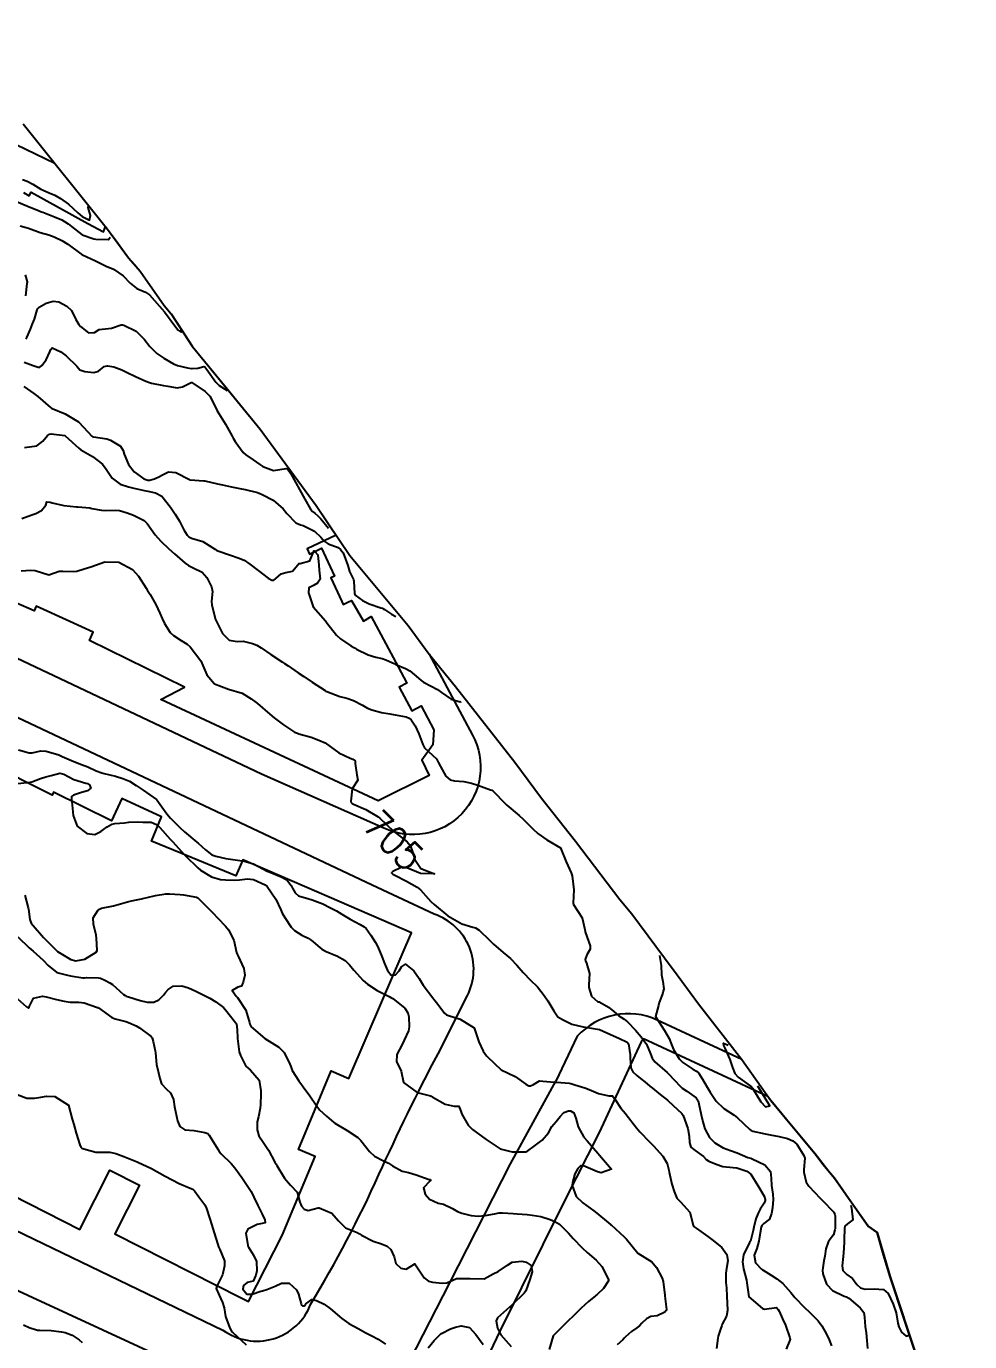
# Model space of a CAD drawing. Header units: metres. Extents: x 286371 to 293043, y 7462578 to 7466404.
# Drawn here: x 290072.8 to 290208.2, y 7464411.5 to 7464600.2 of the extents above; entities that cross this region are included whole.
import ezdxf
from ezdxf.enums import TextEntityAlignment as Align

# ---------------------------------------------------------------- set-up
doc = ezdxf.new("R2010")
doc.units = ezdxf.units.M
doc.header["$MEASUREMENT"] = 0
for name, color, linetype in [('Area', 45, 'Continuous'), ('Cotas', 45, 'Continuous'), ('Curvas de Nivel 1m', 11, 'Continuous'), ('Curvas de Nivel 5m', 15, 'Continuous'), ('Edificações', 30, 'Continuous'), ('Vias primárias', 230, 'Continuous')]:
    doc.layers.add(name, color=color, linetype=linetype)
doc.styles.add('Style-STANDARD', font='STANDARD.shx')

msp = doc.modelspace()

# ---------------------------------------------------------------- linework, layer by layer
at = {"layer": 'Area'}
msp.add_polyline3d([(290072.35, 7464586.23, 696.38), (290084.48, 7464571.12, 704.08), (290087.48, 7464566.99, 703.18), (290089.15, 7464565.1, 703.34), (290092.61, 7464560.16, 703.61), (290093.62, 7464558.94, 704.63), (290096.6, 7464554.34, 705.15), (290106.39, 7464542.43, 706.24), (290114.39, 7464531.45, 701.98), (290119.25, 7464524.31, 703.02), (290127.59, 7464514.27, 702.69), (290130.64, 7464510.15, 703.08), (290134.38, 7464505.5, 703.31), (290142.92, 7464494.67, 703.97), (290146.73, 7464489.47, 704.1), (290151.64, 7464483.3, 704.22), (290157.97, 7464474.94, 703.94), (290159.72, 7464472.92, 703.9), (290165.51, 7464465.12, 703.3), (290165.67, 7464464.87, 703.39), (290169.25, 7464459.97, 702.75), (290175.46, 7464451.99, 710.34), (290179.62, 7464446.11, 709.81), (290185.97, 7464438.52, 706.53), (290187.12, 7464437.01, 706.94), (290188.76, 7464434.96, 707.63), (290193.62, 7464428.09, 705.15), (290194.88, 7464427.18, 705.42), (290196.78, 7464420.81, 701.86), (290200.7, 7464409.01, 705.8)], dxfattribs=at)
at = {"layer": 'Curvas de Nivel 1m', "flags": 128}
for points, elevation in [([(290072.29, 7464578.21), (290072.92, 7464577.99), (290073.75, 7464577.55), (290074.9, 7464576.85), (290076.1, 7464576.31), (290076.89, 7464576), (290077.72, 7464575.49), (290078.87, 7464574.67), (290080.23, 7464573.45), (290080.85, 7464572.91), (290081.88, 7464572.39), (290082.04, 7464573.05), (290081.7, 7464574.19), (290081.67, 7464574.35)], 697), ([(290071.42, 7464575.05), (290072.87, 7464574.45), (290074.66, 7464573.73), (290074.86, 7464573.66), (290075.19, 7464573.53), (290076.84, 7464572.89), (290077.9, 7464572.43), (290078.83, 7464571.88), (290079.29, 7464571.47), (290080.81, 7464570.27), (290082.5, 7464569.71), (290082.8, 7464569.68), (290084.57, 7464569.62), (290084.63, 7464569.64), (290084.85, 7464569.97)], 698), ([(290071.94, 7464571.58), (290072.82, 7464571.35), (290073.13, 7464571.25), (290074.81, 7464570.64), (290076.04, 7464570.28), (290076.8, 7464570.02), (290077.91, 7464569.49), (290078.79, 7464568.94), (290080.65, 7464567.56), (290080.76, 7464567.49), (290080.86, 7464567.44), (290082.75, 7464566.55), (290084.37, 7464565.76), (290084.74, 7464565.61), (290085.35, 7464565.38), (290086.72, 7464564.42), (290087.71, 7464563.34), (290088.68, 7464562.58), (290089.93, 7464562.05), (290090.47, 7464561.7), (290092.63, 7464559.26), (290094.13, 7464557.24), (290094.59, 7464556.63), (290095.03, 7464556.35), (290094.99, 7464556.64), (290095.1, 7464556.54)], 699), ([(290072.75, 7464561.56), (290072.95, 7464563.31), (290072.98, 7464563.56), (290072.72, 7464564.57)], 699), ([(290072.52, 7464552.05), (290073.82, 7464551.54), (290074.51, 7464551.3), (290074.75, 7464551.29), (290075.03, 7464551.53), (290075.66, 7464552.38), (290076.18, 7464553.51), (290076.28, 7464553.78), (290076.55, 7464554.06), (290077.75, 7464553.49), (290078.54, 7464552.93), (290080.09, 7464551.45), (290080.51, 7464550.91), (290081.23, 7464550.7), (290082.5, 7464550.55), (290083.16, 7464550.75), (290084.01, 7464551.39), (290084.4, 7464551.5), (290084.52, 7464551.52), (290085.38, 7464551.37), (290086.51, 7464550.93), (290087.3, 7464550.55), (290088.49, 7464549.99), (290089.99, 7464549.3), (290090.48, 7464549.1), (290090.76, 7464549.01), (290092.48, 7464548.68), (290093.14, 7464548.59), (290094.47, 7464548.35), (290095.22, 7464548.47), (290096.48, 7464549.11), (290096.59, 7464549.1), (290098.46, 7464547.81), (290099.13, 7464547.16), (290099.93, 7464545.66), (290100.14, 7464545.15), (290100.42, 7464544.67), (290101.41, 7464543.13), (290102.37, 7464541.4), (290102.52, 7464541.11), (290102.8, 7464540.67), (290103.95, 7464539.09), (290104.33, 7464538.75), (290105.37, 7464538.01), (290106.3, 7464537.37), (290106.77, 7464537.05), (290108.29, 7464536.48), (290110.09, 7464536.79), (290110.29, 7464536.72), (290110.72, 7464536.1), (290112.78, 7464532.39), (290113.6, 7464530.94), (290113.89, 7464530.62), (290114.2, 7464530.36), (290114.65, 7464530), (290115.08, 7464529.57), (290116.16, 7464528.22)], 701), ([(290072.47, 7464548.52), (290073.89, 7464547.54), (290074.45, 7464547.08), (290076.31, 7464545.51), (290076.42, 7464545.43), (290076.53, 7464545.39), (290078.41, 7464544.61), (290080.29, 7464543.45), (290080.39, 7464543.35), (290082.24, 7464541.42), (290082.36, 7464541.33), (290082.48, 7464541.3), (290084.36, 7464541.01), (290084.89, 7464540.84), (290086.34, 7464539.99), (290086.7, 7464539.35), (290086.87, 7464538.81), (290087.49, 7464537.34), (290088.29, 7464536.28), (290089.68, 7464535.3), (290090.27, 7464535.1), (290090.48, 7464535.08), (290091.19, 7464535.28), (290091.94, 7464535.61), (290092.28, 7464535.81), (290093.24, 7464536.3), (290094.29, 7464536.21), (290096.22, 7464535.21), (290096.27, 7464535.17), (290096.33, 7464535.14), (290098.27, 7464535.02), (290098.44, 7464535), (290100.26, 7464534.59), (290100.95, 7464534.44), (290102.25, 7464534.15), (290103.44, 7464533.9), (290104.24, 7464533.74), (290105.97, 7464533.33), (290106.24, 7464533.23), (290106.66, 7464533.05), (290108.22, 7464532.21), (290109.65, 7464531), (290110.19, 7464530.34), (290111.5, 7464528.97), (290112.17, 7464528.7), (290112.52, 7464528.6), (290114.16, 7464527.79), (290115.07, 7464526.92), (290115.56, 7464526.33), (290116.13, 7464525.96), (290117.55, 7464525.45), (290117.91, 7464525.18), (290118.3, 7464524.68), (290118.96, 7464522.85), (290119.21, 7464521.99), (290119.75, 7464520.84), (290119.83, 7464520.62), (290119.92, 7464518.85), (290120.02, 7464518.62), (290121.04, 7464517.86), (290122, 7464517.35), (290123.7, 7464516.78), (290123.94, 7464516.72), (290123.99, 7464516.69), (290124.2, 7464516.56), (290125.21, 7464515.9), (290125.84, 7464515.57)], 702), ([(290072.56, 7464539.79), (290074.34, 7464540.01), (290075.19, 7464540.69), (290075.86, 7464541.51), (290076.16, 7464541.72), (290076.37, 7464541.73), (290078.33, 7464541.51), (290078.36, 7464541.5), (290078.4, 7464541.47), (290080.34, 7464539.68), (290080.66, 7464539.44), (290082.32, 7464538.48), (290083.76, 7464537.39), (290084.29, 7464536.68), (290085.12, 7464535.37), (290086.26, 7464534.51), (290087.46, 7464534.13), (290088.25, 7464533.94), (290089.98, 7464533.57), (290090.25, 7464533.52), (290091.36, 7464533.28), (290092.24, 7464532.82), (290093.5, 7464531.24), (290094.19, 7464530.22), (290094.82, 7464529.22), (290095.41, 7464527.96), (290095.89, 7464527.21), (290096.14, 7464526.96), (290096.54, 7464526.8), (290098.13, 7464526.31), (290099.98, 7464525.15), (290100.11, 7464525.06), (290100.29, 7464524.96), (290102.1, 7464524.33), (290103.22, 7464523.97), (290104.09, 7464523.61), (290104.91, 7464523.07), (290106.07, 7464522.14), (290107.54, 7464521.03), (290108.05, 7464520.75), (290108.33, 7464520.74), (290108.6, 7464521.02), (290109.38, 7464521.69), (290110.07, 7464521.85), (290111.02, 7464522.03), (290111.77, 7464522.97), (290111.93, 7464523.13), (290112.09, 7464523.17), (290113.51, 7464523.52), (290114.06, 7464524.94), (290114.08, 7464524.97), (290114.11, 7464524.96), (290114.13, 7464524.95), (290114.15, 7464524.93), (290114.64, 7464524.39), (290114.81, 7464522.92), (290114.83, 7464522.17), (290114.97, 7464520.92), (290114.62, 7464520.35), (290114.04, 7464520.01), (290113.34, 7464519.64), (290113.32, 7464518.95), (290113.99, 7464516.93), (290115.75, 7464514.91), (290115.96, 7464514.63), (290117.31, 7464512.88), (290117.92, 7464512.35), (290119.4, 7464511.36), (290119.9, 7464511.03), (290120.21, 7464510.84), (290121.88, 7464510.05), (290122.97, 7464509.7), (290123.87, 7464509.5), (290124.42, 7464509.32), (290125.69, 7464508.76), (290125.86, 7464508.67), (290127.21, 7464508.08), (290127.85, 7464507.73), (290129.08, 7464506.7), (290129.49, 7464506.35), (290129.83, 7464506.14), (290130.92, 7464505.57), (290131.81, 7464505.07), (290132.41, 7464504.65), (290133.79, 7464503.67), (290135.09, 7464503.3), (290135.21, 7464503.36)], 703), ([(290072.18, 7464529.62), (290073.63, 7464530.11), (290074.2, 7464530.34), (290074.99, 7464530.74), (290075.61, 7464531.52), (290075.76, 7464531.98), (290076.22, 7464531.93), (290076.54, 7464531.83), (290078.21, 7464531.47), (290080.03, 7464531.27), (290080.21, 7464531.26), (290081.91, 7464531.12), (290082.21, 7464531.06), (290083.59, 7464530.78), (290084.2, 7464530.76), (290085.64, 7464530.79), (290086.2, 7464530.73), (290087.28, 7464530.42), (290088.2, 7464530.07), (290089.74, 7464529.3), (290090.17, 7464528.9), (290091.32, 7464527.28), (290092.13, 7464526.36), (290093.29, 7464525.25), (290094.1, 7464524.52), (290095.63, 7464523.21), (290096.08, 7464522.87), (290096.75, 7464522.51), (290098.07, 7464521.92), (290098.71, 7464521.16), (290099.4, 7464519.78), (290099.54, 7464519.15), (290099.4, 7464517.75), (290099.43, 7464517.15), (290099.96, 7464515.14), (290100.96, 7464513.13), (290101.92, 7464512.13), (290103.08, 7464511.94), (290103.92, 7464512.01), (290105.29, 7464511.69), (290105.91, 7464511.42), (290106.53, 7464511.05), (290107.89, 7464510.1), (290109.59, 7464509), (290109.87, 7464508.81), (290110.37, 7464508.48), (290111.84, 7464507.49), (290112.64, 7464506.95), (290113.82, 7464506.15), (290115.68, 7464504.91), (290115.8, 7464504.83), (290115.92, 7464504.78), (290117.79, 7464504.08), (290118.83, 7464503.82), (290119.78, 7464503.52), (290121.05, 7464502.83), (290121.77, 7464502.39), (290122.41, 7464502.16), (290123.76, 7464501.8), (290124.96, 7464501.57), (290125.75, 7464501.43), (290127.34, 7464501.14), (290127.75, 7464500.98), (290128.03, 7464500.72), (290128.59, 7464499.85), (290129.16, 7464498.7), (290129.69, 7464497.21), (290129.94, 7464496.69), (290131.66, 7464495.11), (290131.83, 7464494.83), (290131.92, 7464494.66), (290132.25, 7464494.05), (290133.01, 7464492.64), (290133.62, 7464492.14), (290134.25, 7464491.99), (290135.61, 7464491.88), (290136.68, 7464491.65), (290137.61, 7464491.36), (290139.43, 7464490.7), (290139.6, 7464490.63), (290139.74, 7464490.53), (290141.56, 7464488.68), (290141.74, 7464488.5), (290143.53, 7464486.98), (290144.13, 7464486.47), (290145.5, 7464485.08), (290146.19, 7464484.43), (290147.48, 7464483.52), (290149.46, 7464482.38), (290150.28, 7464480.37), (290150.99, 7464478.78), (290151.12, 7464478.36), (290151.37, 7464476.35), (290151.26, 7464474.44), (290151.28, 7464474.36), (290151.34, 7464474.24), (290152.56, 7464472.34), (290152.96, 7464470.66), (290153, 7464470.33), (290153.27, 7464469.49), (290153.7, 7464468.32), (290153.74, 7464467.83), (290153.23, 7464467.01), (290153.01, 7464466.33), (290153.04, 7464466.15), (290153.21, 7464465.8), (290153.63, 7464464.32), (290153.55, 7464462.72), (290153.53, 7464462.33), (290153.93, 7464461.11), (290154.83, 7464460.3), (290155.09, 7464460.26), (290155.12, 7464460.25), (290156.36, 7464459.52), (290157.1, 7464458.88), (290157.82, 7464458.25), (290158.61, 7464457.77), (290159.08, 7464457.43), (290160.21, 7464456.22), (290161.05, 7464455.25), (290161.82, 7464454.19), (290162.37, 7464452.83), (290162.61, 7464452.18), (290163, 7464451.67), (290164.77, 7464450.15), (290164.97, 7464449.96), (290166.66, 7464448.12), (290166.94, 7464447.87), (290167.59, 7464447.45), (290168.92, 7464446.51), (290169.21, 7464446.08), (290169.33, 7464445.65), (290169.65, 7464444.07), (290169.89, 7464443.05), (290170.18, 7464442.06), (290170.83, 7464440.83), (290171.62, 7464440.04), (290172.8, 7464439.35), (290173.87, 7464438.94), (290174.79, 7464438.61), (290176.35, 7464437.97), (290176.78, 7464437.83), (290176.98, 7464437.77), (290178.77, 7464436.91), (290179.59, 7464435.92), (290179.7, 7464434.96), (290179.76, 7464433.92), (290179.91, 7464432.71), (290179.97, 7464431.92), (290179.88, 7464430.71), (290179.75, 7464429.92), (290179.47, 7464429.11), (290178.64, 7464428.47), (290178.37, 7464428.21), (290178.28, 7464427.94), (290178.01, 7464426.55), (290177.92, 7464425.94), (290177.64, 7464424.9), (290177.23, 7464423.95), (290177.46, 7464422.86), (290178.32, 7464421.94), (290178.45, 7464421.84), (290178.54, 7464421.78), (290179.67, 7464421.06), (290180.52, 7464420.53), (290181.35, 7464419.89), (290182.49, 7464418.58), (290183.08, 7464417.87), (290184.46, 7464416.45), (290185.14, 7464415.83), (290186.43, 7464414.53), (290186.95, 7464413.81), (290187.61, 7464412.59), (290187.99, 7464411.79), (290188.37, 7464410.94)], 704), ([(290071.68, 7464496.41), (290073.21, 7464496.01), (290073.67, 7464496), (290074.92, 7464496.28), (290075.67, 7464496.21), (290077.46, 7464495.7), (290077.67, 7464495.62), (290077.98, 7464495.48), (290079.65, 7464494.77), (290080.75, 7464494.34), (290081.64, 7464493.98), (290082.83, 7464493.41), (290083.63, 7464493.1), (290083.99, 7464493.03), (290085.62, 7464492.64), (290086.66, 7464492.3), (290087.6, 7464491.93), (290088.6, 7464491.32), (290089.58, 7464490.63), (290091.52, 7464489.28), (290091.56, 7464489.23), (290092.98, 7464487.25), (290093.52, 7464486.61), (290094.91, 7464485.22), (290095.5, 7464484.68), (290097.29, 7464483.19), (290097.47, 7464483.03), (290098.52, 7464482.1), (290099.45, 7464481.38), (290100.01, 7464481.15), (290101.44, 7464480.83), (290101.78, 7464480.78), (290103.44, 7464480.54), (290104.06, 7464480.46), (290105.43, 7464480.09), (290107.38, 7464479.03), (290107.41, 7464479.02), (290108.83, 7464478.43), (290109.4, 7464478.19), (290110.19, 7464477.78), (290110.83, 7464476.98), (290111, 7464476.6), (290111.37, 7464475.91), (290111.88, 7464475.48), (290113.36, 7464475.07), (290113.83, 7464474.93), (290115.34, 7464474.33), (290116.39, 7464473.83), (290117.32, 7464473.34), (290118.09, 7464472.86), (290119.3, 7464472.14), (290120.74, 7464471.37), (290121.29, 7464471.05), (290121.56, 7464470.81), (290122.24, 7464469.83), (290122.9, 7464468.79), (290123.24, 7464468.15), (290123.83, 7464466.78), (290124.21, 7464465.77), (290124.65, 7464464.76), (290125.18, 7464464.09), (290125.8, 7464464.13), (290126.32, 7464464.74), (290126.64, 7464465.29), (290127.21, 7464465.66), (290128.44, 7464464.71), (290129.18, 7464463.61), (290129.77, 7464462.69), (290131.14, 7464460.86), (290131.29, 7464460.66), (290131.84, 7464459.94), (290132.83, 7464458.64), (290133.1, 7464458.42), (290133.41, 7464458.32), (290135.09, 7464457.81), (290137.07, 7464456.57), (290137.77, 7464454.56), (290138.36, 7464453.21), (290138.84, 7464452.55), (290139, 7464452.37), (290140.97, 7464450.51), (290142.96, 7464449.58), (290144.5, 7464448.46), (290144.94, 7464448.22), (290145.17, 7464448.22), (290145.58, 7464448.44), (290146.44, 7464448.94), (290146.95, 7464448.9), (290148.6, 7464448.75), (290148.95, 7464448.75), (290150.7, 7464448.62), (290150.95, 7464448.54), (290151.5, 7464448.36), (290152.94, 7464447.92), (290153.57, 7464447.69), (290154.93, 7464447.15), (290156.4, 7464446.81), (290156.92, 7464446.81), (290157.31, 7464446.27), (290158.12, 7464445.03), (290158.78, 7464444.25), (290158.88, 7464444.11), (290160.35, 7464442.22), (290160.85, 7464441.65), (290162.24, 7464440.19), (290162.82, 7464439.62), (290164.15, 7464438.16), (290164.77, 7464437.07), (290165.03, 7464436.15), (290165.07, 7464435.83), (290165.42, 7464434.14), (290165.77, 7464433.08), (290166.14, 7464432.13), (290166.69, 7464431.61), (290168.02, 7464430.1), (290168.5, 7464428.23), (290168.54, 7464428.1), (290168.63, 7464428), (290168.93, 7464427.79), (290170.61, 7464426.62), (290171.36, 7464426.05), (290172.59, 7464425.05), (290173.35, 7464424.02), (290173.46, 7464423.12), (290173.29, 7464422.02), (290173.18, 7464421.37), (290173.2, 7464420.02), (290173.27, 7464419.25), (290173.33, 7464418.02), (290173.38, 7464417.11), (290173.44, 7464416.02), (290173.29, 7464415.18), (290172.68, 7464414.03), (290172.59, 7464413.86), (290172.41, 7464413.32), (290172.09, 7464412.34), (290172.02, 7464412.04), (290171.87, 7464410.54)], 706), ([(290071.6, 7464491.57), (290073.37, 7464491.78), (290073.61, 7464491.83), (290074.83, 7464492.31), (290075.62, 7464492.56), (290076.4, 7464492.72), (290077.63, 7464493.07), (290078.19, 7464492.91), (290079.62, 7464492.19), (290081.37, 7464491.66), (290081.61, 7464491.59), (290081.89, 7464491.42), (290082.09, 7464490.92), (290081.59, 7464490.55), (290080.74, 7464490.28), (290079.58, 7464489.92), (290079.32, 7464489.71), (290079.29, 7464489.46), (290079.48, 7464487.51), (290079.48, 7464487.46), (290079.53, 7464486.98), (290080.13, 7464485.45), (290081.49, 7464484.4), (290082.63, 7464484.27), (290083.49, 7464484.73), (290083.88, 7464485.01), (290084.41, 7464485.38), (290085.1, 7464485.78), (290085.51, 7464485.87), (290086.91, 7464485.95), (290087.52, 7464486.07), (290088.72, 7464486.11), (290089.52, 7464486.07), (290090.74, 7464486.06), (290091.51, 7464485.7), (290091.98, 7464485.27), (290093.48, 7464483.61), (290093.82, 7464483.24), (290095.45, 7464481.43), (290095.65, 7464481.21), (290097.42, 7464479.52), (290097.8, 7464479.18), (290099.4, 7464478.19), (290100.7, 7464477.83), (290101.39, 7464477.78), (290102.76, 7464477.74), (290103.39, 7464477.78), (290104.56, 7464477.91), (290105.4, 7464477.8), (290107.11, 7464477.04), (290107.38, 7464476.81), (290108.62, 7464475.02), (290109.33, 7464473.45), (290109.54, 7464473), (290109.91, 7464472.39), (290110.84, 7464470.98), (290111.28, 7464470.53), (290112.37, 7464469.85), (290113.26, 7464469.4), (290113.56, 7464469.24), (290113.93, 7464468.93), (290114.64, 7464468.31), (290115.24, 7464467.83), (290115.82, 7464467.49), (290117.22, 7464466.93), (290117.36, 7464466.87), (290118.56, 7464466.2), (290119.2, 7464465.57), (290119.8, 7464464.84), (290121.17, 7464463.34), (290121.78, 7464462.81), (290123.15, 7464461.92), (290124.86, 7464461.03), (290125.14, 7464460.91), (290125.41, 7464460.75), (290127.11, 7464459.38), (290127.54, 7464458.72), (290127.68, 7464458.13), (290127.75, 7464456.71), (290127.65, 7464456.13), (290127.05, 7464454.79), (290127.02, 7464454.75), (290127.01, 7464454.72), (290126.34, 7464453.42), (290125.96, 7464452.74), (290125.92, 7464451.67), (290126.4, 7464450.74), (290126.58, 7464450.34), (290126.95, 7464448.72), (290128.92, 7464447.28), (290130.81, 7464446.77), (290130.92, 7464446.75), (290131.06, 7464446.66), (290132.9, 7464445.62), (290134.21, 7464445.3), (290134.9, 7464445.33), (290135.16, 7464444.6), (290135.3, 7464444.18), (290136.2, 7464442.58), (290136.84, 7464441.97), (290138.82, 7464440.54), (290140.8, 7464439.17), (290142.53, 7464438.76), (290142.8, 7464438.75), (290144.48, 7464438.78), (290144.8, 7464438.89), (290145.68, 7464439.57), (290146.82, 7464440.42), (290147.75, 7464441.5), (290148.22, 7464442.4), (290148.52, 7464442.74), (290148.86, 7464443.09), (290149.42, 7464443.85), (290149.96, 7464444.38), (290150.6, 7464444.66), (290150.89, 7464444.65), (290151.36, 7464444.36), (290151.65, 7464443.58), (290152, 7464442.35), (290152.83, 7464440.88), (290153.27, 7464440.33), (290154.8, 7464438.59), (290155.04, 7464438.3), (290156.76, 7464436.27), (290155.32, 7464435.74), (290154.76, 7464435.88), (290153.76, 7464436.32), (290152.77, 7464436.75), (290152.35, 7464436.76), (290151.94, 7464436.35), (290151.5, 7464435.61), (290151.17, 7464434.36), (290151.16, 7464433.93), (290151.69, 7464432.35), (290152.69, 7464431.46), (290154.23, 7464430.31), (290154.66, 7464429.96), (290156.36, 7464428.56), (290156.64, 7464428.34), (290156.71, 7464428.27), (290158.61, 7464426.57), (290158.93, 7464426.24), (290160.57, 7464424.21), (290162.56, 7464422.98), (290163.22, 7464422.17), (290164.04, 7464420.64), (290164.21, 7464420.16), (290164.42, 7464418.22), (290164.42, 7464418.16), (290164.48, 7464417.69), (290164.65, 7464416.15), (290164.62, 7464415.98), (290164.45, 7464415.77), (290163.35, 7464415.26), (290162.44, 7464415.12), (290161.8, 7464414.83), (290161.15, 7464414.2), (290160.81, 7464413.82), (290160.41, 7464413.53), (290159.64, 7464412.99), (290158.81, 7464412.24), (290158.6, 7464412.03), (290158.39, 7464411.81), (290157.58, 7464411.06)], 707), ([(290072.61, 7464475.57), (290073.1, 7464473.78), (290073.14, 7464473.56), (290073.3, 7464472.08), (290073.53, 7464471.55), (290075.26, 7464469.52), (290077.23, 7464467.54), (290077.3, 7464467.49), (290079.22, 7464466.35), (290079.91, 7464466.15), (290081.22, 7464466.4), (290082.83, 7464467.4), (290082.98, 7464467.65), (290082.89, 7464469.4), (290082.82, 7464469.85), (290082.44, 7464471.41), (290082.4, 7464472.32), (290083.06, 7464473.4), (290083.33, 7464473.58), (290083.62, 7464473.69), (290085.33, 7464474.07), (290086.34, 7464474.35), (290087.34, 7464474.64), (290087.91, 7464474.76), (290089.35, 7464475.07), (290089.55, 7464475.1), (290090.35, 7464475.29), (290091.16, 7464475.47), (290091.36, 7464475.51), (290092.86, 7464475.75), (290093.36, 7464475.79), (290094.9, 7464475.68), (290095.36, 7464475.62), (290097.26, 7464475.28), (290097.35, 7464475.23), (290097.42, 7464475.18), (290099.33, 7464473.3), (290099.47, 7464473.15), (290101.3, 7464471.23), (290101.39, 7464471.12), (290101.82, 7464470.58), (290102.61, 7464469.1), (290102.99, 7464467.34), (290103.07, 7464467.1), (290103.22, 7464466.83), (290104.04, 7464465.08), (290104.16, 7464464.1), (290103.93, 7464463.08), (290103.7, 7464462.54), (290103.15, 7464462.38), (290102.36, 7464461.9), (290102.95, 7464461.1), (290103.13, 7464460.88), (290104.32, 7464459.08), (290104.82, 7464457.33), (290104.89, 7464457.07), (290105.07, 7464456.7), (290107.04, 7464455.03), (290109.03, 7464453.79), (290109.8, 7464452.99), (290110.62, 7464451.35), (290110.75, 7464450.98), (290110.98, 7464450.45), (290111.92, 7464448.96), (290112.93, 7464447.56), (290113.38, 7464446.94), (290114.49, 7464445.33), (290114.79, 7464444.92), (290114.89, 7464444.79), (290115.88, 7464443.9), (290116.87, 7464443.03), (290117.08, 7464442.88), (290118.84, 7464441.83), (290120.38, 7464440.83), (290120.82, 7464440.4), (290122.05, 7464438.81), (290122.78, 7464438.16), (290124.09, 7464437.46), (290124.77, 7464437.15), (290125.38, 7464436.76), (290126.75, 7464436.01), (290127.67, 7464435.8), (290128.75, 7464435.46), (290130.6, 7464434.81), (290130.74, 7464434.77), (290130.81, 7464434.67), (290130.82, 7464434.58), (290130.73, 7464434.53), (290129.82, 7464433.58), (290130.05, 7464432.68), (290130.69, 7464431.98), (290131.92, 7464431.42), (290132.68, 7464431.24), (290133.96, 7464430.63), (290134.67, 7464430.22), (290135.29, 7464429.98), (290136.66, 7464429.61), (290137.63, 7464429.53), (290138.66, 7464429.63), (290140.01, 7464429.87), (290140.67, 7464430.02), (290141.15, 7464430.02), (290142.67, 7464429.9), (290143.25, 7464429.89), (290144.66, 7464429.78), (290145.41, 7464429.7), (290146.66, 7464429.49), (290148, 7464429.06), (290148.65, 7464428.79), (290149.31, 7464428.38), (290150.62, 7464427.09), (290151.29, 7464426.35), (290152.58, 7464425.01), (290153.3, 7464424.32), (290154.56, 7464423.22), (290155.41, 7464422.29), (290156.36, 7464420.43), (290156.36, 7464420.28), (290155.61, 7464419.17), (290154.74, 7464418.3), (290154.59, 7464418.19), (290154.48, 7464418.11), (290153.49, 7464417.29), (290152.45, 7464416.33), (290151.44, 7464415.35), (290150.42, 7464414.36), (290149.4, 7464413.39), (290148.39, 7464412.39), (290147.85, 7464410.41)], 708), ([(290071.6, 7464469.58), (290073.24, 7464468.01), (290073.79, 7464467.55), (290075.22, 7464466.26), (290075.95, 7464465.51), (290077.19, 7464464.49), (290078.53, 7464464.13), (290079.18, 7464464.01), (290080.91, 7464463.71), (290081.18, 7464463.72), (290081.52, 7464463.77), (290083.18, 7464463.74), (290083.46, 7464463.68), (290084.07, 7464463.39), (290084.8, 7464463), (290085.16, 7464462.74), (290086.78, 7464461.34), (290086.99, 7464461.18), (290087.14, 7464461.11), (290087.47, 7464460.99), (290089.13, 7464460.46), (290090.18, 7464460.23), (290091.12, 7464460.24), (290091.85, 7464460.55), (290092.48, 7464461.25), (290092.77, 7464461.62), (290093.15, 7464462.05), (290093.89, 7464462.5), (290095.15, 7464462.56), (290096.08, 7464462.27), (290097.14, 7464461.79), (290098.48, 7464461.16), (290099.13, 7464460.81), (290100, 7464460.26), (290101.11, 7464459.44), (290101.41, 7464459.12), (290102.85, 7464457.32), (290102.98, 7464457.1), (290103.06, 7464456.26), (290103.11, 7464455.09), (290103.11, 7464455.02), (290103.38, 7464453.09), (290103.53, 7464452.56), (290104.3, 7464451.07), (290104.97, 7464450.46), (290106.21, 7464449.05), (290106.47, 7464447.5), (290106.47, 7464447.04), (290106.41, 7464445.54), (290106.36, 7464445.04), (290106.13, 7464443.79), (290105.95, 7464443.05), (290105.96, 7464441.93), (290106.16, 7464441.04), (290106.82, 7464440.13), (290107.59, 7464439.02), (290108.48, 7464437.3), (290108.65, 7464437.01), (290108.76, 7464436.82), (290109.85, 7464434.99), (290110.72, 7464433.98), (290111.67, 7464432.96), (290112.07, 7464431.56), (290112.32, 7464430.95), (290112.67, 7464430.54), (290113.26, 7464430.34), (290114.67, 7464430.71), (290114.84, 7464430.74), (290116.66, 7464429.97), (290117.62, 7464428.87), (290118.63, 7464427.88), (290120.28, 7464427.17), (290120.62, 7464427.02), (290120.93, 7464426.82), (290122.6, 7464425.95), (290123.79, 7464425.58), (290124.59, 7464425.25), (290125.14, 7464424.76), (290125.61, 7464423.71), (290125.86, 7464422.74), (290126.54, 7464422.09), (290127.33, 7464421.94), (290128.55, 7464422.7), (290129.91, 7464420.68), (290130.52, 7464420.22), (290131.12, 7464420.07), (290132.51, 7464419.92), (290133.17, 7464419.98), (290134.52, 7464420.61), (290136.52, 7464420.58), (290138.51, 7464420.55), (290139.8, 7464421.26), (290140.54, 7464421.62), (290141.85, 7464422.5), (290142.55, 7464422.93), (290143.92, 7464423.1), (290144.55, 7464422.92), (290145.24, 7464422.44), (290145.4, 7464421.57), (290145.06, 7464420.45), (290144.49, 7464418.82), (290144.24, 7464418.47), (290142.46, 7464416.77), (290142.14, 7464416.5), (290140.43, 7464414.94), (290140.23, 7464414.53), (290140.41, 7464413.48), (290140.92, 7464412.52), (290142.37, 7464410.83)], 709), ([(290163.67, 7464466.9), (290163.76, 7464466.36), (290163.89, 7464465.47), (290163.96, 7464464.16), (290164.16, 7464463.17), (290164.3, 7464462.16), (290164.04, 7464461.26), (290163.63, 7464460.17), (290163.52, 7464459.77), (290163.09, 7464458.17), (290164.41, 7464456.15), (290165.05, 7464455), (290165.4, 7464454.14), (290165.7, 7464453.46), (290166.47, 7464452.12), (290167, 7464451.57), (290168.43, 7464450.64), (290168.98, 7464450.33), (290169.25, 7464450.08), (290169.84, 7464449.19), (290170.51, 7464448.06), (290170.93, 7464447.3), (290171.79, 7464446.04), (290172.9, 7464445), (290174.39, 7464444), (290174.88, 7464443.64), (290176.62, 7464441.97), (290176.84, 7464441.81), (290177.07, 7464441.74), (290178.84, 7464441.36), (290179.54, 7464441.21), (290180.83, 7464440.95), (290182.05, 7464440.66), (290182.82, 7464440.34), (290183.38, 7464439.87), (290184.4, 7464438.24), (290184.51, 7464437.85), (290184.38, 7464436.23), (290184.36, 7464435.85), (290184.73, 7464434.41), (290185.08, 7464433.84), (290186.7, 7464432.11), (290187, 7464431.81), (290188.67, 7464430.09), (290188.84, 7464429.78), (290188.85, 7464429.59), (290188.86, 7464427.78), (290188.84, 7464427.57), (290188.62, 7464426.85), (290188.16, 7464426.24), (290187.86, 7464425.8), (290187.52, 7464424.87), (290187.38, 7464423.8), (290187.26, 7464423.11), (290187.05, 7464421.81), (290187.09, 7464421.26), (290187.62, 7464419.8), (290188.5, 7464418.88), (290190.17, 7464418.08), (290190.49, 7464417.95), (290190.82, 7464417.75), (290192.45, 7464416.4), (290192.98, 7464415.72), (290193.1, 7464415.05), (290193.19, 7464413.71), (290193.31, 7464412.8), (290193.42, 7464411.71), (290193.52, 7464410.55)], 703), ([(290173.53, 7464454.01), (290172.85, 7464454.32), (290172.78, 7464454.29), (290172.84, 7464454.03), (290173.03, 7464453.64), (290173.77, 7464452.01), (290174.14, 7464450.85), (290174.49, 7464450), (290174.97, 7464449.45), (290176.66, 7464448.25), (290176.89, 7464448.08), (290177, 7464447.91), (290178.19, 7464445.95), (290178.9, 7464445.23), (290179.48, 7464445.35), (290177.77, 7464448.17)], 702), ([(290071.52, 7464446.97), (290072.91, 7464446.44), (290074, 7464446.44), (290074.91, 7464446.62), (290075.69, 7464446.74), (290076.91, 7464446.71), (290078.89, 7464445.46), (290078.89, 7464445.46), (290079.42, 7464443.46), (290079.62, 7464442.68), (290079.97, 7464441.45), (290080.48, 7464439.77), (290080.63, 7464439.44), (290080.8, 7464439.28), (290081.05, 7464439.18), (290082.79, 7464438.69), (290083.5, 7464438.69), (290084.79, 7464438.69), (290085.65, 7464438.51), (290086.79, 7464438.11), (290088.71, 7464437.32), (290088.77, 7464437.29), (290088.81, 7464437.27), (290090.76, 7464436.37), (290092.74, 7464435.25), (290094.73, 7464434.24), (290096.34, 7464433.57), (290096.72, 7464433.42), (290096.94, 7464433.19), (290097.58, 7464432.3), (290098.42, 7464431.17), (290098.67, 7464430.65), (290099.16, 7464429.16), (290099.38, 7464428.4), (290099.76, 7464427.15), (290100.28, 7464425.45), (290100.39, 7464425.14), (290100.58, 7464424.75), (290101.27, 7464423.12), (290101.27, 7464422.4), (290100.95, 7464421.13), (290100.83, 7464420.82), (290100.51, 7464420.15), (290100.15, 7464419.49), (290100.07, 7464419.14), (290100.48, 7464418.18), (290100.98, 7464417.13), (290101.21, 7464416.37), (290101.39, 7464415.12), (290102.03, 7464413.49), (290102.23, 7464413.11), (290102.4, 7464412.9), (290104.37, 7464411.07)], 711), ([(290191.12, 7464431.09), (290191.21, 7464430.68), (290191.41, 7464428.99), (290190.64, 7464428.42), (290190.28, 7464428.11), (290190.21, 7464427.76), (290190.17, 7464426.2), (290190.15, 7464425.76), (290190.05, 7464424.29), (290190.02, 7464423.76), (290189.89, 7464422.42), (290189.97, 7464421.76), (290190.54, 7464421.18), (290191.38, 7464420.59), (290191.98, 7464419.73), (290192.5, 7464419.27), (290193.16, 7464419.05), (290194.49, 7464419.09), (290195.82, 7464419), (290196.49, 7464418.44), (290197.19, 7464416.93), (290197.64, 7464415.65), (290197.88, 7464414.18), (290198, 7464413.64), (290198.4, 7464412.89), (290199.06, 7464412.3), (290199.44, 7464412.47)], 702), ([(290072.41, 7464413.97), (290073.21, 7464413.55), (290074.4, 7464413.19), (290074.76, 7464413.16), (290076.4, 7464413.11), (290077.87, 7464412.95), (290078.39, 7464412.85), (290079.42, 7464412.48), (290080.38, 7464411.81), (290080.82, 7464411.43)], 712)]:
    msp.add_lwpolyline(points, dxfattribs=dict(at, elevation=elevation))
at = {"layer": 'Curvas de Nivel 5m', "flags": 128}
for points, elevation in [([(290072.76, 7464555.38), (290072.9, 7464555.56), (290073.4, 7464556.75), (290073.71, 7464557.55), (290073.97, 7464558.2), (290074.37, 7464559.54), (290074.45, 7464559.73), (290074.65, 7464559.93), (290075.68, 7464560.5), (290076.66, 7464560.8), (290077.49, 7464560.66), (290078.65, 7464560.08), (290079.28, 7464559.46), (290079.93, 7464558.14), (290080.35, 7464557.45), (290080.6, 7464557.15), (290081.76, 7464556.25), (290082.59, 7464556.27), (290083.28, 7464556.72), (290084.6, 7464556.86), (290085.06, 7464556.91), (290086.44, 7464557.36), (290086.56, 7464557.4), (290086.6, 7464557.4), (290086.8, 7464557.35), (290088.59, 7464556.47), (290089.75, 7464555.31), (290090.56, 7464554.27), (290091.53, 7464553.28), (290092.53, 7464552.61), (290093.96, 7464551.81), (290094.52, 7464551.57), (290095.95, 7464551.21), (290096.51, 7464551.11), (290096.61, 7464551.1), (290097.41, 7464551.19), (290098.31, 7464551.39), (290098.41, 7464551.34), (290098.72, 7464550.97), (290100, 7464549.15), (290100.48, 7464548.7), (290101.63, 7464547.96)], 700), ([(290072.07, 7464522.08), (290073.43, 7464522.2), (290074.07, 7464522.16), (290076.06, 7464521.51), (290077.53, 7464522.03), (290078.07, 7464522.07), (290079.53, 7464522), (290080.06, 7464522.07), (290081.12, 7464522.39), (290082.07, 7464522.69), (290084.08, 7464523.38), (290086.08, 7464523.35), (290088.07, 7464522.29), (290088.91, 7464521.31), (290090.03, 7464519.6), (290090.22, 7464519.29), (290090.58, 7464518.72), (290091.4, 7464517.27), (290091.98, 7464516.04), (290092.31, 7464515.26), (290092.65, 7464514.56), (290093.48, 7464513.24), (290093.93, 7464512.8), (290095.03, 7464512.11), (290095.91, 7464511.6), (290096.31, 7464511.2), (290097.87, 7464509.17), (290098.74, 7464507.16), (290099.83, 7464505.91), (290101.81, 7464505.11), (290103.8, 7464504.55), (290105.1, 7464503.76), (290105.78, 7464503.21), (290105.97, 7464503.05), (290107.75, 7464501.55), (290108.4, 7464501.01), (290109.73, 7464500.01), (290111.32, 7464498.97), (290111.71, 7464498.79), (290111.94, 7464498.73), (290113.7, 7464498.22), (290114.81, 7464497.8), (290115.69, 7464497.41), (290116.4, 7464496.89), (290117.67, 7464495.97), (290119.28, 7464495.23), (290119.66, 7464495.08), (290119.99, 7464494.84), (290120.02, 7464494.47), (290120.24, 7464492.84), (290120.38, 7464492.06), (290119.59, 7464490.84), (290119.37, 7464489.04), (290119.41, 7464488.85), (290119.56, 7464488.72), (290119.78, 7464488.62), (290121.55, 7464487.84), (290123.32, 7464486.79), (290123.53, 7464486.61), (290125.5, 7464484.75), (290127.47, 7464483.21), (290127.88, 7464482.72), (290128.11, 7464482.06), (290128.57, 7464480.71), (290129.41, 7464479.39), (290131.4, 7464478.66), (290129.4, 7464478.69), (290127.42, 7464479.52), (290126.6, 7464479.55), (290125.41, 7464478.95), (290125.29, 7464478.87), (290125.23, 7464478.76), (290125.4, 7464478.6), (290125.69, 7464478.46), (290127.39, 7464477.58), (290128.92, 7464476.7), (290129.37, 7464476.33), (290130.87, 7464474.67), (290131.34, 7464474.23), (290133.31, 7464472.63), (290135.3, 7464471.46), (290136.87, 7464471), (290137.29, 7464470.9), (290137.78, 7464470.57), (290139.26, 7464469.11), (290139.86, 7464468.54), (290141.24, 7464467.37), (290142.28, 7464466.5), (290143.21, 7464465.53), (290144.11, 7464464.47), (290145.18, 7464463.4), (290146.18, 7464462.44), (290147.14, 7464461.19), (290147.63, 7464460.42), (290148.51, 7464459), (290148.87, 7464458.4), (290149.09, 7464458.14), (290149.74, 7464457.73), (290151.07, 7464457.08), (290152.71, 7464456.7), (290153.07, 7464456.65), (290155.06, 7464456.3), (290157.05, 7464455.39), (290157.83, 7464455.05), (290159.04, 7464454.48), (290159.21, 7464454.23), (290159.45, 7464452.67), (290159.48, 7464452.23), (290159.57, 7464450.82), (290159.85, 7464450.23), (290160.44, 7464449.69), (290160.96, 7464449.27), (290161.55, 7464448.79), (290162.29, 7464448.19), (290162.65, 7464447.89), (290162.94, 7464447.67), (290163.76, 7464447), (290164.82, 7464446.15), (290164.87, 7464446.1), (290164.91, 7464446.07), (290165.6, 7464445.44), (290166.89, 7464444.24), (290166.97, 7464444.11), (290167.05, 7464443.95), (290167.72, 7464442.1), (290167.91, 7464441.03), (290167.96, 7464440.1), (290168.15, 7464439.44), (290168.8, 7464438.93), (290169.96, 7464438.07), (290170.36, 7464437.64), (290170.77, 7464437.41), (290171.8, 7464437.01), (290172.76, 7464436.68), (290174.24, 7464436.53), (290174.76, 7464436.46), (290176.21, 7464435.97), (290176.75, 7464435.55), (290177.78, 7464433.95), (290178.7, 7464432.42), (290178.85, 7464431.93), (290178.84, 7464431.78), (290178.69, 7464431.39), (290178.1, 7464430.52), (290177.83, 7464429.95), (290177.47, 7464429.14), (290177.19, 7464427.96), (290177.11, 7464427.48), (290176.72, 7464425.96), (290176.69, 7464425.88), (290176.6, 7464425.74), (290175.73, 7464423.98), (290175.56, 7464422.98), (290175.74, 7464421.99), (290176.16, 7464420.33), (290176.22, 7464419.98), (290176.48, 7464417.97), (290178.46, 7464416.28), (290178.73, 7464416.21), (290180.46, 7464416.41), (290180.71, 7464416.16), (290180.82, 7464415.91), (290181.34, 7464414.8), (290181.77, 7464413.89), (290182.39, 7464412.08), (290182.42, 7464411.88), (290182.38, 7464411.74), (290181.82, 7464410.44)], 705), ([(290071.14, 7464461.07), (290072.85, 7464459.56), (290073.11, 7464459.37), (290073.21, 7464459.46), (290073.23, 7464459.55), (290073.87, 7464460.8), (290075.14, 7464461.07), (290075.67, 7464460.98), (290077.13, 7464460.63), (290078.23, 7464460.37), (290079.13, 7464460.23), (290080.35, 7464460.22), (290081.12, 7464460.13), (290083.05, 7464459.47), (290083.11, 7464459.45), (290083.14, 7464459.43), (290083.18, 7464459.4), (290085.09, 7464458.04), (290085.55, 7464457.83), (290087.08, 7464457.44), (290087.46, 7464457.33), (290088.58, 7464456.83), (290089.06, 7464456.53), (290090.72, 7464455.28), (290090.86, 7464455.1), (290091.03, 7464454.58), (290091.31, 7464453.27), (290091.33, 7464452.95), (290091.5, 7464451.27), (290091.79, 7464450.09), (290091.99, 7464449.26), (290092.21, 7464448.52), (290092.93, 7464447.77), (290093.51, 7464447.24), (290093.93, 7464446.26), (290094.1, 7464445.23), (290094.22, 7464444.56), (290094.51, 7464443.23), (290094.85, 7464442.39), (290095.57, 7464441.94), (290096.84, 7464441.82), (290098.45, 7464441.55), (290098.84, 7464441.38), (290099.05, 7464441.15), (290099.44, 7464440.53), (290100.28, 7464439.13), (290100.48, 7464438.81), (290100.79, 7464438.45), (290102.19, 7464437.1), (290102.76, 7464436.45), (290103.75, 7464435.08), (290104.72, 7464433.64), (290105.07, 7464433.06), (290105.48, 7464432.26), (290106.06, 7464431.04), (290106.66, 7464429.83), (290107.02, 7464429.03), (290107.07, 7464428.6), (290106.64, 7464428.47), (290105.93, 7464428.35), (290104.62, 7464427.67), (290104.32, 7464427.08), (290104.59, 7464425.34), (290104.66, 7464425.14), (290104.69, 7464425.07), (290105.43, 7464423.92), (290105.86, 7464423.05), (290105.9, 7464421.69), (290105.74, 7464421.06), (290105.35, 7464420.23), (290104.51, 7464420.02), (290103.99, 7464419.6), (290103.87, 7464419.08), (290104.48, 7464418.36), (290105.22, 7464418.33), (290106.49, 7464418.78), (290106.69, 7464418.84), (290107.33, 7464419.03), (290108.5, 7464419.51), (290109.44, 7464419.93), (290110.51, 7464419.92), (290111.57, 7464418.96), (290111.86, 7464418.34), (290112.25, 7464416.95), (290112.3, 7464416.79), (290112.46, 7464416.65), (290112.72, 7464416.68), (290112.94, 7464416.94), (290113.8, 7464417.6), (290114.47, 7464417.46), (290115.56, 7464416.9), (290116.45, 7464416.24), (290118.1, 7464414.86), (290118.43, 7464414.61), (290119.11, 7464414.16), (290120.41, 7464413.4), (290121.55, 7464412.81), (290122.4, 7464412.39), (290123.28, 7464411.89), (290124.37, 7464411.15)], 710), ([(290130.48, 7464410.67), (290131.36, 7464411.68), (290132.29, 7464412.65), (290132.35, 7464412.69), (290132.4, 7464412.72), (290133.67, 7464413.36), (290134.41, 7464413.6), (290135.23, 7464413.79), (290136.41, 7464413.57), (290137.33, 7464412.57), (290138.37, 7464411.11)], 710)]:
    msp.add_lwpolyline(points, dxfattribs=dict(at, elevation=elevation))
at = {"layer": 'Edificações'}
for points in [[(290072.4, 7464576.38), (290073.25, 7464575.91), (290073.53, 7464576.42), (290081.65, 7464571.94), (290083.89, 7464570.7), (290084.19, 7464571.49), (290085.98, 7464569.06), (290087.48, 7464566.99), (290088.32, 7464566.04), (290089.15, 7464565.1), (290092.61, 7464560.16), (290093.11, 7464559.55), (290093.62, 7464558.94), (290095.11, 7464556.64), (290096.6, 7464554.34), (290101.49, 7464548.39), (290106.39, 7464542.43), (290114.39, 7464531.45), (290116.82, 7464527.88), (290117.26, 7464527.23), (290113.1, 7464525.23), (290113.45, 7464524.5), (290115.17, 7464525.33), (290117.05, 7464521.35), (290116.49, 7464521.09), (290118.08, 7464517.72), (290118.29, 7464517.28), (290118.97, 7464517.6), (290119.47, 7464517.83), (290121.18, 7464514.87), (290122.3, 7464515.54), (290126.17, 7464508.32), (290127.42, 7464505.99), (290126.32, 7464505.41), (290128.14, 7464502.02), (290129.45, 7464502.72), (290131.3, 7464499.27), (290131.13, 7464497.12), (290129.59, 7464494.96), (290130.62, 7464492.76), (290123.29, 7464489.13), (290092.12, 7464503.66), (290095.51, 7464505.4), (290081.87, 7464512.09), (290081.87, 7464512.09), (290082.43, 7464513.31), (290079.07, 7464514.85), (290074.25, 7464517.01), (290073.94, 7464516.34), (290071.29, 7464517.53)], [(290068.33, 7464433.77), (290080.5, 7464427.62), (290084.8, 7464436.13), (290089.05, 7464433.98), (290085.51, 7464426.99), (290103.65, 7464417.82), (290104.72, 7464417.28), (290109.52, 7464426.78), (290114.24, 7464438.1), (290111.85, 7464439.1), (290116.55, 7464450.38), (290119.07, 7464449.29), (290123.92, 7464460.51), (290128.1, 7464470.17), (290116.28, 7464475.28), (290103.87, 7464480.65), (290102.87, 7464478.34), (290094.99, 7464481.59), (290090.76, 7464483.33), (290092.2, 7464486.81), (290086.54, 7464489.43), (290085.06, 7464486.24), (290076.74, 7464490.36), (290076.53, 7464489.94), (290067.05, 7464494.64)], [(290200.7, 7464409.01), (290198.74, 7464414.91), (290196.78, 7464420.81), (290195.83, 7464423.99), (290194.88, 7464427.18), (290193.62, 7464428.09), (290191.19, 7464431.52), (290188.76, 7464434.96), (290187.94, 7464435.98), (290185.97, 7464438.52), (290184.75, 7464439.97), (290182.79, 7464442.31), (290179.62, 7464446.11), (290179.2, 7464446.71), (290176.71, 7464447.83), (290161.37, 7464454.99), (290161.04, 7464454.55), (290155.03, 7464441.53), (290150.04, 7464431.72), (290140.74, 7464413.05), (290135.95, 7464402.91)]]:
    msp.add_lwpolyline(points, dxfattribs=at)
at = {"layer": 'Vias primárias'}
for points, elevation in [([(290076.93, 7464580.53), (290007.49, 7464614.05), (289946.52, 7464643.19), (289940.02, 7464646.32, 0.273342)], 699.29), ([(290130.64, 7464510.15), (290136.85, 7464498.54, -0.724821), (290124.1, 7464485.21), (290106.54, 7464492.91), (290056.92, 7464516.41), (289969.5, 7464557.83), (289899.39, 7464592.1), (289895.98, 7464593.72, -0.141498), (289893.98, 7464595.56, -3.437667)], 703.08), ([(290175.46, 7464451.99), (290163.33, 7464457.65, 0.329597), (290151.87, 7464455.33), (290148.78, 7464448.91)], 710.34)]:
    msp.add_lwpolyline(points, format="xyb", dxfattribs=dict(at, elevation=elevation))
for points in [[(290131.9, 7464452.84), (290136.11, 7464461.18, 0.456033), (290131.33, 7464472.86), (290122.43, 7464477.03), (290019, 7464525.82), (289949.11, 7464558.91), (289892.72, 7464586.2), (289890.49, 7464587.18, 0.325392), (289882.4, 7464585.41), (289875.57, 7464575.05), (289871.8, 7464569.47), (289870.44, 7464567.31, 0.310015), (289870.59, 7464563.26), (289874.94, 7464555.65), (289882.44, 7464542.6), (289892.56, 7464524.62), (289897.7, 7464515.19, 0.083076), (289903.47, 7464507.84, 0.119599), (289912.53, 7464502.88), (289929.48, 7464494.64), (289963.54, 7464477.91), (289972.19, 7464474.02), (289998.95, 7464461.1), (290014.39, 7464453.61)], [(289995.7, 7464453.91), (290093.92, 7464408.52), (290099.98, 7464405.39, -0.415899), (290102.91, 7464396.12), (290067.8, 7464326.43), (290060.22, 7464312.49, -0.192336), (290053.63, 7464307.03, -0.27975), (290036.58, 7464311.08), (290000.18, 7464359.27), (289985.56, 7464379.73), (289953.52, 7464422.25), (289932.47, 7464457.39)], [(290014.39, 7464453.61), (290058.94, 7464433.47), (290101.01, 7464413.2, 0.494407), (290113.64, 7464416.95, 0.02999), (290123.41, 7464435.49, -0.015116), (290131.9, 7464452.84, -0.787026)], [(290208.18, 7464361.07), (290193.88, 7464368.06), (290168.45, 7464380.59), (290133.23, 7464397.79), (290130.68, 7464399.18, -0.414491), (290127.85, 7464408.76), (290133.59, 7464419.99), (290142.28, 7464437.05), (290148.78, 7464448.91)]]:
    msp.add_lwpolyline(points, format="xyb", dxfattribs=at)

# ---------------------------------------------------------------- texts
at = {"layer": 'Cotas', "style": 'Style-STANDARD'}
msp.add_text('705', height=4, rotation=314.9022, dxfattribs=at).set_placement((290125.51, 7464483.43, 705), align=Align.MIDDLE_CENTER)

doc.saveas('drawing.dxf')
